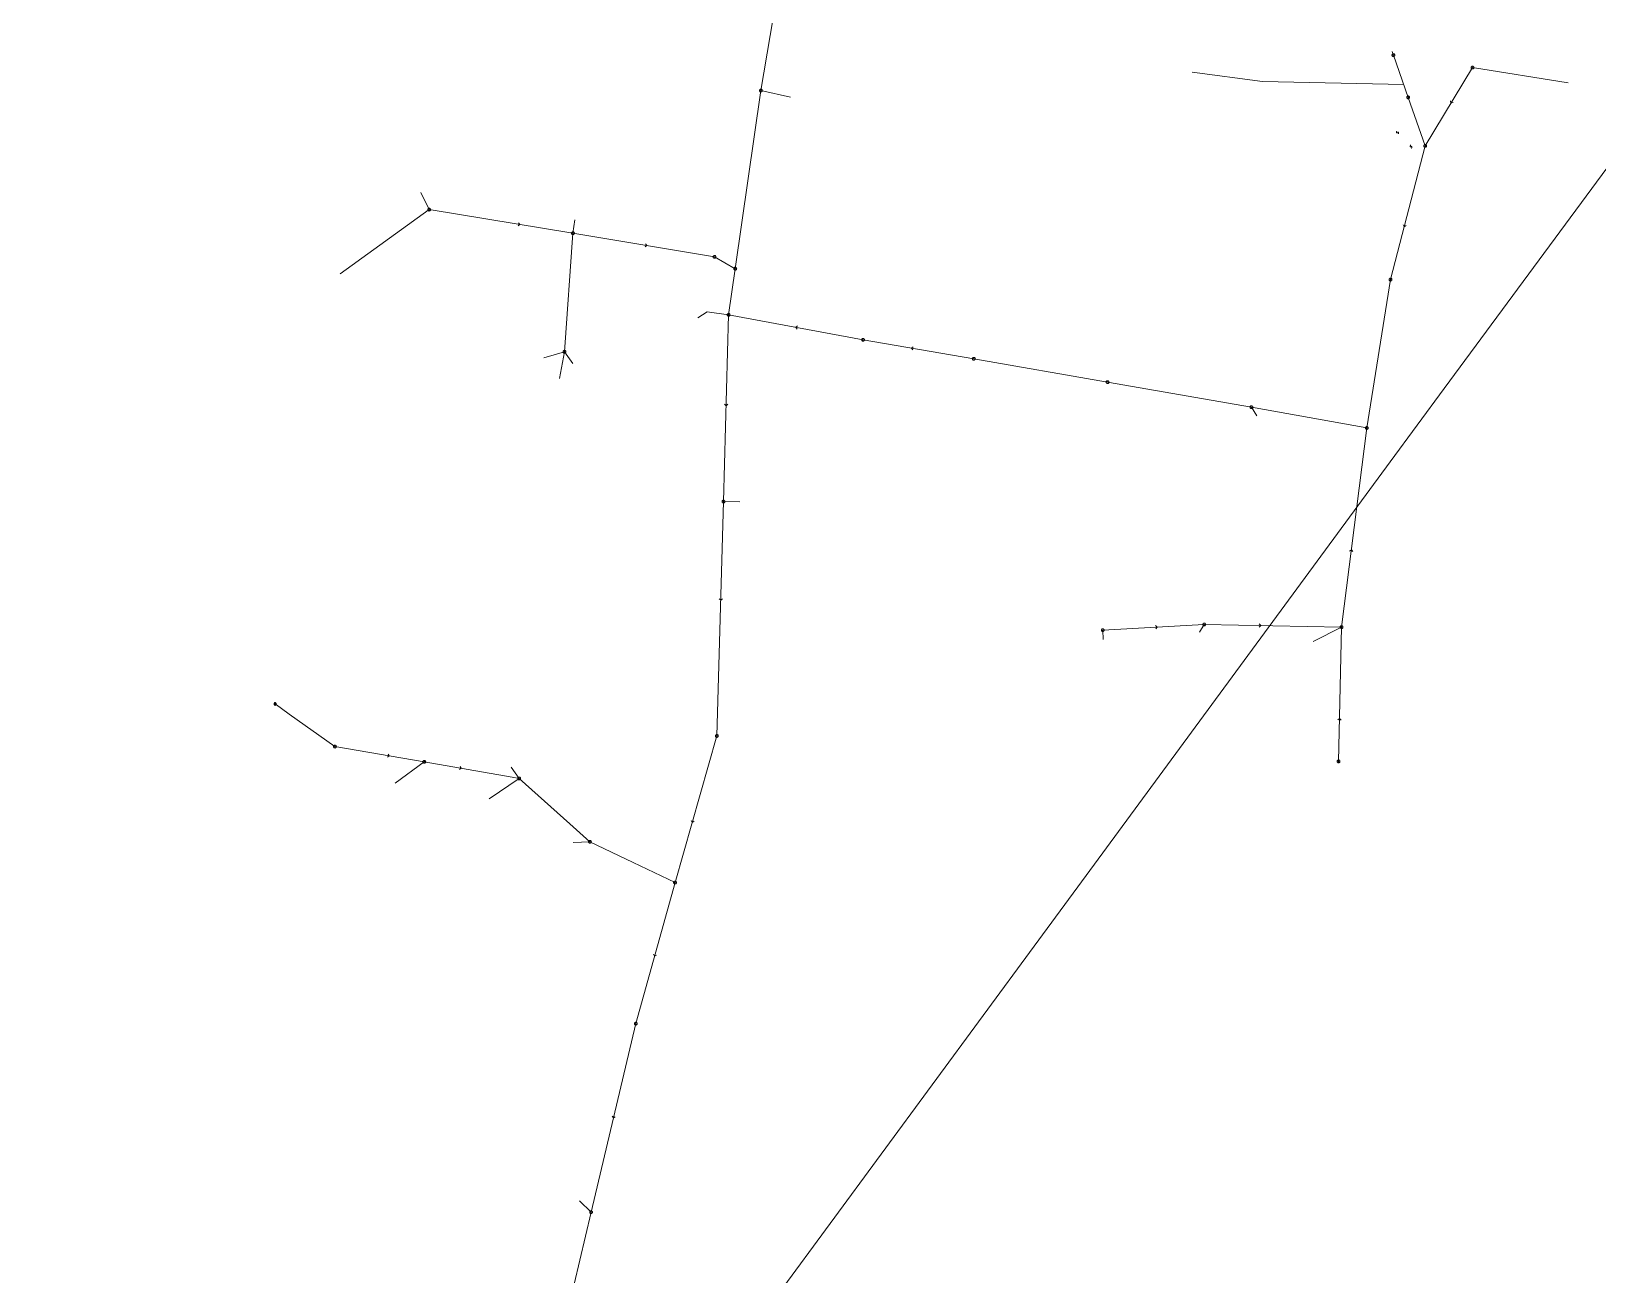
# Model space of a CAD drawing. Header units: metres. Extents: x 25504150 to 25508618, y 6694193 to 6702753.
# Drawn here: x 25505583 to 25506100, y 6696881 to 6697291 of the extents above; entities that cross this region are included whole.
import ezdxf

# ---------------------------------------------------------------- set-up
doc = ezdxf.new("R2010")
doc.units = ezdxf.units.M
for name, pattern in [('Sewer_node', [0]), ('Viemariputket', [0]), ('Viemarivarusteet', [0])]:
    doc.linetypes.add(name, pattern=pattern)
for name, color, linetype, lineweight in [('Sewer_node', 7, 'Sewer_node', 0), ('Viemariputket', 7, 'Viemariputket', 0), ('Viemarivarusteet', 7, 'Viemarivarusteet', 0)]:
    doc.layers.add(name, color=color, linetype=linetype, lineweight=lineweight)

msp = doc.modelspace()

# ---------------------------------------------------------------- linework, layer by layer
at = {"layer": 'Sewer_node', "color": 46, "linetype": 'Continuous', "true_color": 0x7f5f00, "flags": 128}
for points, elevation in [([(25506032.87, 6697282.86), (25506032.86, 6697282.93), (25506032.85, 6697283), (25506032.82, 6697283.07), (25506032.78, 6697283.13), (25506032.74, 6697283.19), (25506032.68, 6697283.23), (25506032.62, 6697283.27), (25506032.55, 6697283.3), (25506032.48, 6697283.31), (25506032.41, 6697283.32), (25506032.34, 6697283.31), (25506032.27, 6697283.3), (25506032.2, 6697283.27), (25506032.14, 6697283.23), (25506032.08, 6697283.19), (25506032.04, 6697283.13), (25506032, 6697283.07), (25506031.97, 6697283), (25506031.96, 6697282.93), (25506031.95, 6697282.86), (25506031.96, 6697282.79), (25506031.97, 6697282.72), (25506032, 6697282.65), (25506032.04, 6697282.59), (25506032.08, 6697282.53), (25506032.14, 6697282.49), (25506032.2, 6697282.45), (25506032.27, 6697282.42), (25506032.34, 6697282.41), (25506032.41, 6697282.4), (25506032.48, 6697282.41), (25506032.55, 6697282.42), (25506032.62, 6697282.45), (25506032.68, 6697282.49), (25506032.74, 6697282.53), (25506032.78, 6697282.59), (25506032.82, 6697282.65), (25506032.85, 6697282.72), (25506032.86, 6697282.79)], 41.18), ([(25505824.27, 6697271.16), (25505824.26, 6697271.23), (25505824.25, 6697271.3), (25505824.22, 6697271.37), (25505824.18, 6697271.43), (25505824.14, 6697271.49), (25505824.08, 6697271.53), (25505824.02, 6697271.57), (25505823.95, 6697271.6), (25505823.88, 6697271.61), (25505823.81, 6697271.62), (25505823.74, 6697271.61), (25505823.67, 6697271.6), (25505823.6, 6697271.57), (25505823.54, 6697271.53), (25505823.48, 6697271.49), (25505823.44, 6697271.43), (25505823.4, 6697271.37), (25505823.37, 6697271.3), (25505823.36, 6697271.23), (25505823.35, 6697271.16), (25505823.36, 6697271.09), (25505823.37, 6697271.02), (25505823.4, 6697270.95), (25505823.44, 6697270.89), (25505823.48, 6697270.83), (25505823.54, 6697270.79), (25505823.6, 6697270.75), (25505823.67, 6697270.72), (25505823.74, 6697270.71), (25505823.81, 6697270.7), (25505823.88, 6697270.71), (25505823.95, 6697270.72), (25505824.02, 6697270.75), (25505824.08, 6697270.79), (25505824.14, 6697270.83), (25505824.18, 6697270.89), (25505824.22, 6697270.95), (25505824.25, 6697271.02), (25505824.26, 6697271.09)], 37.37), ([(25506043.37, 6697252.92), (25506043.36, 6697252.99), (25506043.35, 6697253.06), (25506043.32, 6697253.13), (25506043.28, 6697253.19), (25506043.24, 6697253.25), (25506043.18, 6697253.29), (25506043.12, 6697253.33), (25506043.05, 6697253.36), (25506042.98, 6697253.37), (25506042.91, 6697253.38), (25506042.84, 6697253.37), (25506042.77, 6697253.36), (25506042.7, 6697253.33), (25506042.64, 6697253.29), (25506042.58, 6697253.25), (25506042.54, 6697253.19), (25506042.5, 6697253.13), (25506042.47, 6697253.06), (25506042.46, 6697252.99), (25506042.45, 6697252.92), (25506042.46, 6697252.85), (25506042.47, 6697252.78), (25506042.5, 6697252.71), (25506042.54, 6697252.65), (25506042.58, 6697252.59), (25506042.64, 6697252.55), (25506042.7, 6697252.51), (25506042.77, 6697252.48), (25506042.84, 6697252.47), (25506042.91, 6697252.46), (25506042.98, 6697252.47), (25506043.05, 6697252.48), (25506043.12, 6697252.51), (25506043.18, 6697252.55), (25506043.24, 6697252.59), (25506043.28, 6697252.65), (25506043.32, 6697252.71), (25506043.35, 6697252.78), (25506043.36, 6697252.85)], 41.04), ([(25505714.84, 6697231.89), (25505714.83, 6697231.96), (25505714.82, 6697232.03), (25505714.79, 6697232.1), (25505714.75, 6697232.16), (25505714.71, 6697232.22), (25505714.65, 6697232.26), (25505714.59, 6697232.3), (25505714.52, 6697232.33), (25505714.45, 6697232.34), (25505714.38, 6697232.35), (25505714.31, 6697232.34), (25505714.24, 6697232.33), (25505714.17, 6697232.3), (25505714.11, 6697232.26), (25505714.05, 6697232.22), (25505714.01, 6697232.16), (25505713.97, 6697232.1), (25505713.94, 6697232.03), (25505713.93, 6697231.96), (25505713.92, 6697231.89), (25505713.93, 6697231.82), (25505713.94, 6697231.75), (25505713.97, 6697231.68), (25505714.01, 6697231.62), (25505714.05, 6697231.56), (25505714.11, 6697231.52), (25505714.17, 6697231.48), (25505714.24, 6697231.45), (25505714.31, 6697231.44), (25505714.38, 6697231.43), (25505714.45, 6697231.44), (25505714.52, 6697231.45), (25505714.59, 6697231.48), (25505714.65, 6697231.52), (25505714.71, 6697231.56), (25505714.75, 6697231.62), (25505714.79, 6697231.68), (25505714.82, 6697231.75), (25505714.83, 6697231.82)], 37.36), ([(25505762.27, 6697224.1), (25505762.26, 6697224.17), (25505762.25, 6697224.25), (25505762.22, 6697224.31), (25505762.18, 6697224.38), (25505762.13, 6697224.43), (25505762.08, 6697224.48), (25505762.01, 6697224.52), (25505761.95, 6697224.55), (25505761.87, 6697224.56), (25505761.8, 6697224.57), (25505761.73, 6697224.56), (25505761.65, 6697224.55), (25505761.59, 6697224.52), (25505761.52, 6697224.48), (25505761.47, 6697224.43), (25505761.42, 6697224.38), (25505761.38, 6697224.31), (25505761.35, 6697224.25), (25505761.34, 6697224.17), (25505761.33, 6697224.1), (25505761.34, 6697224.03), (25505761.35, 6697223.95), (25505761.38, 6697223.89), (25505761.42, 6697223.82), (25505761.47, 6697223.77), (25505761.52, 6697223.72), (25505761.59, 6697223.68), (25505761.65, 6697223.65), (25505761.73, 6697223.64), (25505761.8, 6697223.63), (25505761.87, 6697223.64), (25505761.95, 6697223.65), (25505762.01, 6697223.68), (25505762.08, 6697223.72), (25505762.13, 6697223.77), (25505762.18, 6697223.82), (25505762.22, 6697223.89), (25505762.25, 6697223.95), (25505762.26, 6697224.03)], 37.45), ([(25505808.96, 6697216.31), (25505808.95, 6697216.38), (25505808.94, 6697216.45), (25505808.91, 6697216.52), (25505808.87, 6697216.58), (25505808.83, 6697216.64), (25505808.77, 6697216.68), (25505808.71, 6697216.72), (25505808.64, 6697216.75), (25505808.57, 6697216.76), (25505808.5, 6697216.77), (25505808.43, 6697216.76), (25505808.36, 6697216.75), (25505808.29, 6697216.72), (25505808.23, 6697216.68), (25505808.17, 6697216.64), (25505808.13, 6697216.58), (25505808.09, 6697216.52), (25505808.06, 6697216.45), (25505808.05, 6697216.38), (25505808.04, 6697216.31), (25505808.05, 6697216.24), (25505808.06, 6697216.17), (25505808.09, 6697216.1), (25505808.13, 6697216.04), (25505808.17, 6697215.98), (25505808.23, 6697215.94), (25505808.29, 6697215.9), (25505808.36, 6697215.87), (25505808.43, 6697215.86), (25505808.5, 6697215.85), (25505808.57, 6697215.86), (25505808.64, 6697215.87), (25505808.71, 6697215.9), (25505808.77, 6697215.94), (25505808.83, 6697215.98), (25505808.87, 6697216.04), (25505808.91, 6697216.1), (25505808.94, 6697216.17), (25505808.95, 6697216.24)], 36.95), ([(25505815.81, 6697212.41), (25505815.8, 6697212.48), (25505815.79, 6697212.56), (25505815.76, 6697212.62), (25505815.72, 6697212.69), (25505815.67, 6697212.74), (25505815.62, 6697212.79), (25505815.55, 6697212.83), (25505815.49, 6697212.86), (25505815.41, 6697212.87), (25505815.34, 6697212.88), (25505815.27, 6697212.87), (25505815.19, 6697212.86), (25505815.13, 6697212.83), (25505815.06, 6697212.79), (25505815.01, 6697212.74), (25505814.96, 6697212.69), (25505814.92, 6697212.62), (25505814.89, 6697212.56), (25505814.88, 6697212.48), (25505814.87, 6697212.41), (25505814.88, 6697212.34), (25505814.89, 6697212.26), (25505814.92, 6697212.2), (25505814.96, 6697212.13), (25505815.01, 6697212.08), (25505815.06, 6697212.03), (25505815.13, 6697211.99), (25505815.19, 6697211.96), (25505815.27, 6697211.95), (25505815.34, 6697211.94), (25505815.41, 6697211.95), (25505815.49, 6697211.96), (25505815.55, 6697211.99), (25505815.62, 6697212.03), (25505815.67, 6697212.08), (25505815.72, 6697212.13), (25505815.76, 6697212.2), (25505815.79, 6697212.26), (25505815.8, 6697212.34)], 34.42), ([(25505813.61, 6697197.18), (25505813.6, 6697197.25), (25505813.59, 6697197.32), (25505813.56, 6697197.39), (25505813.52, 6697197.45), (25505813.48, 6697197.51), (25505813.42, 6697197.55), (25505813.36, 6697197.59), (25505813.29, 6697197.62), (25505813.22, 6697197.63), (25505813.15, 6697197.64), (25505813.08, 6697197.63), (25505813.01, 6697197.62), (25505812.94, 6697197.59), (25505812.88, 6697197.55), (25505812.82, 6697197.51), (25505812.78, 6697197.45), (25505812.74, 6697197.39), (25505812.71, 6697197.32), (25505812.7, 6697197.25), (25505812.69, 6697197.18), (25505812.7, 6697197.11), (25505812.71, 6697197.04), (25505812.74, 6697196.97), (25505812.78, 6697196.91), (25505812.82, 6697196.85), (25505812.88, 6697196.81), (25505812.94, 6697196.77), (25505813.01, 6697196.74), (25505813.08, 6697196.73), (25505813.15, 6697196.72), (25505813.22, 6697196.73), (25505813.29, 6697196.74), (25505813.36, 6697196.77), (25505813.42, 6697196.81), (25505813.48, 6697196.85), (25505813.52, 6697196.91), (25505813.56, 6697196.97), (25505813.59, 6697197.04), (25505813.6, 6697197.11)], 36.46), ([(25505857.96, 6697188.93), (25505857.95, 6697189), (25505857.94, 6697189.07), (25505857.91, 6697189.14), (25505857.87, 6697189.2), (25505857.83, 6697189.26), (25505857.77, 6697189.3), (25505857.71, 6697189.34), (25505857.64, 6697189.37), (25505857.57, 6697189.38), (25505857.5, 6697189.39), (25505857.43, 6697189.38), (25505857.36, 6697189.37), (25505857.29, 6697189.34), (25505857.23, 6697189.3), (25505857.17, 6697189.26), (25505857.13, 6697189.2), (25505857.09, 6697189.14), (25505857.06, 6697189.07), (25505857.05, 6697189), (25505857.04, 6697188.93), (25505857.05, 6697188.86), (25505857.06, 6697188.79), (25505857.09, 6697188.72), (25505857.13, 6697188.66), (25505857.17, 6697188.6), (25505857.23, 6697188.56), (25505857.29, 6697188.52), (25505857.36, 6697188.49), (25505857.43, 6697188.48), (25505857.5, 6697188.47), (25505857.57, 6697188.48), (25505857.64, 6697188.49), (25505857.71, 6697188.52), (25505857.77, 6697188.56), (25505857.83, 6697188.6), (25505857.87, 6697188.66), (25505857.91, 6697188.72), (25505857.94, 6697188.79), (25505857.95, 6697188.86)], 36.17), ([(25505759.46, 6697185), (25505759.45, 6697185.07), (25505759.44, 6697185.14), (25505759.41, 6697185.21), (25505759.37, 6697185.27), (25505759.33, 6697185.33), (25505759.27, 6697185.37), (25505759.21, 6697185.41), (25505759.14, 6697185.44), (25505759.07, 6697185.45), (25505759, 6697185.46), (25505758.93, 6697185.45), (25505758.86, 6697185.44), (25505758.79, 6697185.41), (25505758.73, 6697185.37), (25505758.67, 6697185.33), (25505758.63, 6697185.27), (25505758.59, 6697185.21), (25505758.56, 6697185.14), (25505758.55, 6697185.07), (25505758.54, 6697185), (25505758.55, 6697184.93), (25505758.56, 6697184.86), (25505758.59, 6697184.79), (25505758.63, 6697184.73), (25505758.67, 6697184.67), (25505758.73, 6697184.63), (25505758.79, 6697184.59), (25505758.86, 6697184.56), (25505758.93, 6697184.55), (25505759, 6697184.54), (25505759.07, 6697184.55), (25505759.14, 6697184.56), (25505759.21, 6697184.59), (25505759.27, 6697184.63), (25505759.33, 6697184.67), (25505759.37, 6697184.73), (25505759.41, 6697184.79), (25505759.44, 6697184.86), (25505759.45, 6697184.93)], 37.19), ([(25505894.48, 6697182.68), (25505894.47, 6697182.75), (25505894.46, 6697182.83), (25505894.43, 6697182.89), (25505894.39, 6697182.96), (25505894.34, 6697183.01), (25505894.29, 6697183.06), (25505894.22, 6697183.1), (25505894.16, 6697183.13), (25505894.08, 6697183.14), (25505894.01, 6697183.15), (25505893.94, 6697183.14), (25505893.86, 6697183.13), (25505893.8, 6697183.1), (25505893.73, 6697183.06), (25505893.68, 6697183.01), (25505893.63, 6697182.96), (25505893.59, 6697182.89), (25505893.56, 6697182.83), (25505893.55, 6697182.75), (25505893.54, 6697182.68), (25505893.55, 6697182.61), (25505893.56, 6697182.53), (25505893.59, 6697182.47), (25505893.63, 6697182.4), (25505893.68, 6697182.35), (25505893.73, 6697182.3), (25505893.8, 6697182.26), (25505893.86, 6697182.23), (25505893.94, 6697182.22), (25505894.01, 6697182.21), (25505894.08, 6697182.22), (25505894.16, 6697182.23), (25505894.22, 6697182.26), (25505894.29, 6697182.3), (25505894.34, 6697182.35), (25505894.39, 6697182.4), (25505894.43, 6697182.47), (25505894.46, 6697182.53), (25505894.47, 6697182.61)], 37.11), ([(25505938.61, 6697174.99), (25505938.6, 6697175.06), (25505938.59, 6697175.14), (25505938.56, 6697175.2), (25505938.52, 6697175.27), (25505938.47, 6697175.32), (25505938.42, 6697175.37), (25505938.35, 6697175.41), (25505938.29, 6697175.44), (25505938.21, 6697175.45), (25505938.14, 6697175.46), (25505938.07, 6697175.45), (25505937.99, 6697175.44), (25505937.93, 6697175.41), (25505937.86, 6697175.37), (25505937.81, 6697175.32), (25505937.76, 6697175.27), (25505937.72, 6697175.2), (25505937.69, 6697175.14), (25505937.68, 6697175.06), (25505937.67, 6697174.99), (25505937.68, 6697174.92), (25505937.69, 6697174.84), (25505937.72, 6697174.78), (25505937.76, 6697174.71), (25505937.81, 6697174.66), (25505937.86, 6697174.61), (25505937.93, 6697174.57), (25505937.99, 6697174.54), (25505938.07, 6697174.53), (25505938.14, 6697174.52), (25505938.21, 6697174.53), (25505938.29, 6697174.54), (25505938.35, 6697174.57), (25505938.42, 6697174.61), (25505938.47, 6697174.66), (25505938.52, 6697174.71), (25505938.56, 6697174.78), (25505938.59, 6697174.84), (25505938.6, 6697174.92)], 38.24), ([(25505986.06, 6697166.71), (25505986.05, 6697166.78), (25505986.04, 6697166.85), (25505986.01, 6697166.92), (25505985.97, 6697166.98), (25505985.93, 6697167.04), (25505985.87, 6697167.08), (25505985.81, 6697167.12), (25505985.74, 6697167.15), (25505985.67, 6697167.16), (25505985.6, 6697167.17), (25505985.53, 6697167.16), (25505985.46, 6697167.15), (25505985.39, 6697167.12), (25505985.33, 6697167.08), (25505985.27, 6697167.04), (25505985.23, 6697166.98), (25505985.19, 6697166.92), (25505985.16, 6697166.85), (25505985.15, 6697166.78), (25505985.14, 6697166.71), (25505985.15, 6697166.64), (25505985.16, 6697166.57), (25505985.19, 6697166.5), (25505985.23, 6697166.44), (25505985.27, 6697166.38), (25505985.33, 6697166.34), (25505985.39, 6697166.3), (25505985.46, 6697166.27), (25505985.53, 6697166.26), (25505985.6, 6697166.25), (25505985.67, 6697166.26), (25505985.74, 6697166.27), (25505985.81, 6697166.3), (25505985.87, 6697166.34), (25505985.93, 6697166.38), (25505985.97, 6697166.44), (25505986.01, 6697166.5), (25505986.04, 6697166.57), (25505986.05, 6697166.64)], 39.14), ([(25506024.11, 6697159.86), (25506024.1, 6697159.93), (25506024.09, 6697160), (25506024.06, 6697160.07), (25506024.02, 6697160.13), (25506023.98, 6697160.19), (25506023.92, 6697160.23), (25506023.86, 6697160.27), (25506023.79, 6697160.3), (25506023.72, 6697160.31), (25506023.65, 6697160.32), (25506023.58, 6697160.31), (25506023.51, 6697160.3), (25506023.44, 6697160.27), (25506023.38, 6697160.23), (25506023.32, 6697160.19), (25506023.28, 6697160.13), (25506023.24, 6697160.07), (25506023.21, 6697160), (25506023.2, 6697159.93), (25506023.19, 6697159.86), (25506023.2, 6697159.79), (25506023.21, 6697159.72), (25506023.24, 6697159.65), (25506023.28, 6697159.59), (25506023.32, 6697159.53), (25506023.38, 6697159.49), (25506023.44, 6697159.45), (25506023.51, 6697159.42), (25506023.58, 6697159.41), (25506023.65, 6697159.4), (25506023.72, 6697159.41), (25506023.79, 6697159.42), (25506023.86, 6697159.45), (25506023.92, 6697159.49), (25506023.98, 6697159.53), (25506024.02, 6697159.59), (25506024.06, 6697159.65), (25506024.09, 6697159.72), (25506024.1, 6697159.79)], 40.85), ([(25505811.9, 6697135.58), (25505811.89, 6697135.65), (25505811.88, 6697135.72), (25505811.85, 6697135.79), (25505811.81, 6697135.85), (25505811.77, 6697135.91), (25505811.71, 6697135.95), (25505811.65, 6697135.99), (25505811.58, 6697136.02), (25505811.51, 6697136.03), (25505811.44, 6697136.04), (25505811.37, 6697136.03), (25505811.3, 6697136.02), (25505811.23, 6697135.99), (25505811.17, 6697135.95), (25505811.11, 6697135.91), (25505811.07, 6697135.85), (25505811.03, 6697135.79), (25505811, 6697135.72), (25505810.99, 6697135.65), (25505810.98, 6697135.58), (25505810.99, 6697135.51), (25505811, 6697135.44), (25505811.03, 6697135.37), (25505811.07, 6697135.31), (25505811.11, 6697135.25), (25505811.17, 6697135.21), (25505811.23, 6697135.17), (25505811.3, 6697135.14), (25505811.37, 6697135.13), (25505811.44, 6697135.12), (25505811.51, 6697135.13), (25505811.58, 6697135.14), (25505811.65, 6697135.17), (25505811.71, 6697135.21), (25505811.77, 6697135.25), (25505811.81, 6697135.31), (25505811.85, 6697135.37), (25505811.88, 6697135.44), (25505811.89, 6697135.51)], 35.7), ([(25505937.03, 6697093.17), (25505937.02, 6697093.24), (25505937.01, 6697093.31), (25505936.98, 6697093.38), (25505936.94, 6697093.44), (25505936.9, 6697093.5), (25505936.84, 6697093.54), (25505936.78, 6697093.58), (25505936.71, 6697093.61), (25505936.64, 6697093.62), (25505936.57, 6697093.63), (25505936.5, 6697093.62), (25505936.43, 6697093.61), (25505936.36, 6697093.58), (25505936.3, 6697093.54), (25505936.24, 6697093.5), (25505936.2, 6697093.44), (25505936.16, 6697093.38), (25505936.13, 6697093.31), (25505936.12, 6697093.24), (25505936.11, 6697093.17), (25505936.12, 6697093.1), (25505936.13, 6697093.03), (25505936.16, 6697092.96), (25505936.2, 6697092.9), (25505936.24, 6697092.84), (25505936.3, 6697092.8), (25505936.36, 6697092.76), (25505936.43, 6697092.73), (25505936.5, 6697092.72), (25505936.57, 6697092.71), (25505936.64, 6697092.72), (25505936.71, 6697092.73), (25505936.78, 6697092.76), (25505936.84, 6697092.8), (25505936.9, 6697092.84), (25505936.94, 6697092.9), (25505936.98, 6697092.96), (25505937.01, 6697093.03), (25505937.02, 6697093.1)], 42), ([(25505970.48, 6697095.04), (25505970.47, 6697095.11), (25505970.46, 6697095.18), (25505970.43, 6697095.25), (25505970.39, 6697095.31), (25505970.35, 6697095.37), (25505970.29, 6697095.41), (25505970.23, 6697095.45), (25505970.16, 6697095.48), (25505970.09, 6697095.49), (25505970.02, 6697095.5), (25505969.95, 6697095.49), (25505969.88, 6697095.48), (25505969.81, 6697095.45), (25505969.75, 6697095.41), (25505969.69, 6697095.37), (25505969.65, 6697095.31), (25505969.61, 6697095.25), (25505969.58, 6697095.18), (25505969.57, 6697095.11), (25505969.56, 6697095.04), (25505969.57, 6697094.97), (25505969.58, 6697094.9), (25505969.61, 6697094.83), (25505969.65, 6697094.77), (25505969.69, 6697094.71), (25505969.75, 6697094.67), (25505969.81, 6697094.63), (25505969.88, 6697094.6), (25505969.95, 6697094.59), (25505970.02, 6697094.58), (25505970.09, 6697094.59), (25505970.16, 6697094.6), (25505970.23, 6697094.63), (25505970.29, 6697094.67), (25505970.35, 6697094.71), (25505970.39, 6697094.77), (25505970.43, 6697094.83), (25505970.46, 6697094.9), (25505970.47, 6697094.97)], 41.54), ([(25506015.78, 6697094.18), (25506015.77, 6697094.25), (25506015.76, 6697094.32), (25506015.73, 6697094.39), (25506015.69, 6697094.45), (25506015.65, 6697094.51), (25506015.59, 6697094.55), (25506015.53, 6697094.59), (25506015.46, 6697094.62), (25506015.39, 6697094.63), (25506015.32, 6697094.64), (25506015.25, 6697094.63), (25506015.18, 6697094.62), (25506015.11, 6697094.59), (25506015.05, 6697094.55), (25506014.99, 6697094.51), (25506014.95, 6697094.45), (25506014.91, 6697094.39), (25506014.88, 6697094.32), (25506014.87, 6697094.25), (25506014.86, 6697094.18), (25506014.87, 6697094.11), (25506014.88, 6697094.04), (25506014.91, 6697093.97), (25506014.95, 6697093.91), (25506014.99, 6697093.85), (25506015.05, 6697093.81), (25506015.11, 6697093.77), (25506015.18, 6697093.74), (25506015.25, 6697093.73), (25506015.32, 6697093.72), (25506015.39, 6697093.73), (25506015.46, 6697093.74), (25506015.53, 6697093.77), (25506015.59, 6697093.81), (25506015.65, 6697093.85), (25506015.69, 6697093.91), (25506015.73, 6697093.97), (25506015.76, 6697094.04), (25506015.77, 6697094.11)], 41.9), ([(25505683.76, 6697054.76), (25505683.75, 6697054.83), (25505683.74, 6697054.9), (25505683.71, 6697054.97), (25505683.67, 6697055.03), (25505683.63, 6697055.09), (25505683.57, 6697055.13), (25505683.51, 6697055.17), (25505683.44, 6697055.2), (25505683.37, 6697055.21), (25505683.3, 6697055.22), (25505683.23, 6697055.21), (25505683.16, 6697055.2), (25505683.09, 6697055.17), (25505683.03, 6697055.13), (25505682.97, 6697055.09), (25505682.93, 6697055.03), (25505682.89, 6697054.97), (25505682.86, 6697054.9), (25505682.85, 6697054.83), (25505682.84, 6697054.76), (25505682.85, 6697054.69), (25505682.86, 6697054.62), (25505682.89, 6697054.55), (25505682.93, 6697054.49), (25505682.97, 6697054.43), (25505683.03, 6697054.39), (25505683.09, 6697054.35), (25505683.16, 6697054.32), (25505683.23, 6697054.31), (25505683.3, 6697054.3), (25505683.37, 6697054.31), (25505683.44, 6697054.32), (25505683.51, 6697054.35), (25505683.57, 6697054.39), (25505683.63, 6697054.43), (25505683.67, 6697054.49), (25505683.71, 6697054.55), (25505683.74, 6697054.62), (25505683.75, 6697054.69)], 100), ([(25505809.74, 6697058.27), (25505809.73, 6697058.34), (25505809.72, 6697058.41), (25505809.69, 6697058.48), (25505809.65, 6697058.54), (25505809.61, 6697058.6), (25505809.55, 6697058.64), (25505809.49, 6697058.68), (25505809.42, 6697058.71), (25505809.35, 6697058.72), (25505809.28, 6697058.73), (25505809.21, 6697058.72), (25505809.14, 6697058.71), (25505809.07, 6697058.68), (25505809.01, 6697058.64), (25505808.95, 6697058.6), (25505808.91, 6697058.54), (25505808.87, 6697058.48), (25505808.84, 6697058.41), (25505808.83, 6697058.34), (25505808.82, 6697058.27), (25505808.83, 6697058.2), (25505808.84, 6697058.13), (25505808.87, 6697058.06), (25505808.91, 6697058), (25505808.95, 6697057.94), (25505809.01, 6697057.9), (25505809.07, 6697057.86), (25505809.14, 6697057.83), (25505809.21, 6697057.82), (25505809.28, 6697057.81), (25505809.35, 6697057.82), (25505809.42, 6697057.83), (25505809.49, 6697057.86), (25505809.55, 6697057.9), (25505809.61, 6697057.94), (25505809.65, 6697058), (25505809.69, 6697058.06), (25505809.72, 6697058.13), (25505809.73, 6697058.2)], 36.07), ([(25505713.23, 6697049.75), (25505713.22, 6697049.82), (25505713.21, 6697049.89), (25505713.18, 6697049.96), (25505713.14, 6697050.02), (25505713.1, 6697050.08), (25505713.04, 6697050.12), (25505712.98, 6697050.16), (25505712.91, 6697050.19), (25505712.84, 6697050.2), (25505712.77, 6697050.21), (25505712.7, 6697050.2), (25505712.63, 6697050.19), (25505712.56, 6697050.16), (25505712.5, 6697050.12), (25505712.44, 6697050.08), (25505712.4, 6697050.02), (25505712.36, 6697049.96), (25505712.33, 6697049.89), (25505712.32, 6697049.82), (25505712.31, 6697049.75), (25505712.32, 6697049.68), (25505712.33, 6697049.61), (25505712.36, 6697049.54), (25505712.4, 6697049.48), (25505712.44, 6697049.42), (25505712.5, 6697049.38), (25505712.56, 6697049.34), (25505712.63, 6697049.31), (25505712.7, 6697049.3), (25505712.77, 6697049.29), (25505712.84, 6697049.3), (25505712.91, 6697049.31), (25505712.98, 6697049.34), (25505713.04, 6697049.38), (25505713.1, 6697049.42), (25505713.14, 6697049.48), (25505713.18, 6697049.54), (25505713.21, 6697049.61), (25505713.22, 6697049.68)], 100), ([(25506014.8, 6697049.89), (25506014.79, 6697049.96), (25506014.78, 6697050.04), (25506014.75, 6697050.1), (25506014.71, 6697050.17), (25506014.66, 6697050.22), (25506014.61, 6697050.27), (25506014.54, 6697050.31), (25506014.48, 6697050.34), (25506014.4, 6697050.35), (25506014.33, 6697050.36), (25506014.26, 6697050.35), (25506014.18, 6697050.34), (25506014.12, 6697050.31), (25506014.05, 6697050.27), (25506014, 6697050.22), (25506013.95, 6697050.17), (25506013.91, 6697050.1), (25506013.88, 6697050.04), (25506013.87, 6697049.96), (25506013.86, 6697049.89), (25506013.87, 6697049.82), (25506013.88, 6697049.74), (25506013.91, 6697049.68), (25506013.95, 6697049.61), (25506014, 6697049.56), (25506014.05, 6697049.51), (25506014.12, 6697049.47), (25506014.18, 6697049.44), (25506014.26, 6697049.43), (25506014.33, 6697049.42), (25506014.4, 6697049.43), (25506014.48, 6697049.44), (25506014.54, 6697049.47), (25506014.61, 6697049.51), (25506014.66, 6697049.56), (25506014.71, 6697049.61), (25506014.75, 6697049.68), (25506014.78, 6697049.74), (25506014.79, 6697049.82)], 42.32), ([(25505744.53, 6697044.26), (25505744.52, 6697044.33), (25505744.51, 6697044.41), (25505744.48, 6697044.47), (25505744.44, 6697044.54), (25505744.39, 6697044.59), (25505744.34, 6697044.64), (25505744.27, 6697044.68), (25505744.21, 6697044.71), (25505744.13, 6697044.72), (25505744.06, 6697044.73), (25505743.99, 6697044.72), (25505743.91, 6697044.71), (25505743.85, 6697044.68), (25505743.78, 6697044.64), (25505743.73, 6697044.59), (25505743.68, 6697044.54), (25505743.64, 6697044.47), (25505743.61, 6697044.41), (25505743.6, 6697044.33), (25505743.59, 6697044.26), (25505743.6, 6697044.19), (25505743.61, 6697044.11), (25505743.64, 6697044.05), (25505743.68, 6697043.98), (25505743.73, 6697043.93), (25505743.78, 6697043.88), (25505743.85, 6697043.84), (25505743.91, 6697043.81), (25505743.99, 6697043.8), (25505744.06, 6697043.79), (25505744.13, 6697043.8), (25505744.21, 6697043.81), (25505744.27, 6697043.84), (25505744.34, 6697043.88), (25505744.39, 6697043.93), (25505744.44, 6697043.98), (25505744.48, 6697044.05), (25505744.51, 6697044.11), (25505744.52, 6697044.19)], 100), ([(25505767.87, 6697023.38), (25505767.86, 6697023.45), (25505767.85, 6697023.52), (25505767.82, 6697023.59), (25505767.78, 6697023.65), (25505767.74, 6697023.71), (25505767.68, 6697023.75), (25505767.62, 6697023.79), (25505767.55, 6697023.82), (25505767.48, 6697023.83), (25505767.41, 6697023.84), (25505767.34, 6697023.83), (25505767.27, 6697023.82), (25505767.2, 6697023.79), (25505767.14, 6697023.75), (25505767.08, 6697023.71), (25505767.04, 6697023.65), (25505767, 6697023.59), (25505766.97, 6697023.52), (25505766.96, 6697023.45), (25505766.95, 6697023.38), (25505766.96, 6697023.31), (25505766.97, 6697023.24), (25505767, 6697023.17), (25505767.04, 6697023.11), (25505767.08, 6697023.05), (25505767.14, 6697023.01), (25505767.2, 6697022.97), (25505767.27, 6697022.94), (25505767.34, 6697022.93), (25505767.41, 6697022.92), (25505767.48, 6697022.93), (25505767.55, 6697022.94), (25505767.62, 6697022.97), (25505767.68, 6697023.01), (25505767.74, 6697023.05), (25505767.78, 6697023.11), (25505767.82, 6697023.17), (25505767.85, 6697023.24), (25505767.86, 6697023.31)], 100), ([(25505795.93, 6697009.91), (25505795.92, 6697009.98), (25505795.91, 6697010.05), (25505795.88, 6697010.12), (25505795.84, 6697010.18), (25505795.8, 6697010.24), (25505795.74, 6697010.28), (25505795.68, 6697010.32), (25505795.61, 6697010.35), (25505795.54, 6697010.36), (25505795.47, 6697010.37), (25505795.4, 6697010.36), (25505795.33, 6697010.35), (25505795.26, 6697010.32), (25505795.2, 6697010.28), (25505795.14, 6697010.24), (25505795.1, 6697010.18), (25505795.06, 6697010.12), (25505795.03, 6697010.05), (25505795.02, 6697009.98), (25505795.01, 6697009.91), (25505795.02, 6697009.84), (25505795.03, 6697009.77), (25505795.06, 6697009.7), (25505795.1, 6697009.64), (25505795.14, 6697009.58), (25505795.2, 6697009.54), (25505795.26, 6697009.5), (25505795.33, 6697009.47), (25505795.4, 6697009.46), (25505795.47, 6697009.45), (25505795.54, 6697009.46), (25505795.61, 6697009.47), (25505795.68, 6697009.5), (25505795.74, 6697009.54), (25505795.8, 6697009.58), (25505795.84, 6697009.64), (25505795.88, 6697009.7), (25505795.91, 6697009.77), (25505795.92, 6697009.84)], 37.27), ([(25505782.99, 6696963.39), (25505782.98, 6696963.46), (25505782.97, 6696963.53), (25505782.94, 6696963.6), (25505782.9, 6696963.66), (25505782.86, 6696963.72), (25505782.8, 6696963.76), (25505782.74, 6696963.8), (25505782.67, 6696963.83), (25505782.6, 6696963.84), (25505782.53, 6696963.85), (25505782.46, 6696963.84), (25505782.39, 6696963.83), (25505782.32, 6696963.8), (25505782.26, 6696963.76), (25505782.2, 6696963.72), (25505782.16, 6696963.66), (25505782.12, 6696963.6), (25505782.09, 6696963.53), (25505782.08, 6696963.46), (25505782.07, 6696963.39), (25505782.08, 6696963.32), (25505782.09, 6696963.25), (25505782.12, 6696963.18), (25505782.16, 6696963.12), (25505782.2, 6696963.06), (25505782.26, 6696963.02), (25505782.32, 6696962.98), (25505782.39, 6696962.95), (25505782.46, 6696962.94), (25505782.53, 6696962.93), (25505782.6, 6696962.94), (25505782.67, 6696962.95), (25505782.74, 6696962.98), (25505782.8, 6696963.02), (25505782.86, 6696963.06), (25505782.9, 6696963.12), (25505782.94, 6696963.18), (25505782.97, 6696963.25), (25505782.98, 6696963.32)], 37.35), ([(25505768.25, 6696901.2), (25505768.24, 6696901.27), (25505768.23, 6696901.34), (25505768.2, 6696901.41), (25505768.16, 6696901.47), (25505768.12, 6696901.53), (25505768.06, 6696901.57), (25505768, 6696901.61), (25505767.93, 6696901.64), (25505767.86, 6696901.65), (25505767.79, 6696901.66), (25505767.72, 6696901.65), (25505767.65, 6696901.64), (25505767.58, 6696901.61), (25505767.52, 6696901.57), (25505767.46, 6696901.53), (25505767.42, 6696901.47), (25505767.38, 6696901.41), (25505767.35, 6696901.34), (25505767.34, 6696901.27), (25505767.33, 6696901.2), (25505767.34, 6696901.13), (25505767.35, 6696901.06), (25505767.38, 6696900.99), (25505767.42, 6696900.93), (25505767.46, 6696900.87), (25505767.52, 6696900.83), (25505767.58, 6696900.79), (25505767.65, 6696900.76), (25505767.72, 6696900.75), (25505767.79, 6696900.74), (25505767.86, 6696900.75), (25505767.93, 6696900.76), (25505768, 6696900.79), (25505768.06, 6696900.83), (25505768.12, 6696900.87), (25505768.16, 6696900.93), (25505768.2, 6696900.99), (25505768.23, 6696901.06), (25505768.24, 6696901.13)], 38.39)]:
    msp.add_lwpolyline(points, close=True, dxfattribs=dict(at, elevation=elevation))
for points in [[(25506058.97, 6697278.74), (25506058.96, 6697278.81), (25506058.95, 6697278.88), (25506058.92, 6697278.95), (25506058.88, 6697279.01), (25506058.84, 6697279.07), (25506058.78, 6697279.11), (25506058.72, 6697279.15), (25506058.65, 6697279.18), (25506058.58, 6697279.19), (25506058.51, 6697279.2), (25506058.44, 6697279.19), (25506058.37, 6697279.18), (25506058.3, 6697279.15), (25506058.24, 6697279.11), (25506058.18, 6697279.07), (25506058.14, 6697279.01), (25506058.1, 6697278.95), (25506058.07, 6697278.88), (25506058.06, 6697278.81), (25506058.05, 6697278.74), (25506058.06, 6697278.67), (25506058.07, 6697278.6), (25506058.1, 6697278.53), (25506058.14, 6697278.47), (25506058.18, 6697278.41), (25506058.24, 6697278.37), (25506058.3, 6697278.33), (25506058.37, 6697278.3), (25506058.44, 6697278.29), (25506058.51, 6697278.28), (25506058.58, 6697278.29), (25506058.65, 6697278.3), (25506058.72, 6697278.33), (25506058.78, 6697278.37), (25506058.84, 6697278.41), (25506058.88, 6697278.47), (25506058.92, 6697278.53), (25506058.95, 6697278.6), (25506058.96, 6697278.67)], [(25506037.76, 6697268.92), (25506037.75, 6697268.99), (25506037.74, 6697269.06), (25506037.71, 6697269.13), (25506037.67, 6697269.19), (25506037.63, 6697269.25), (25506037.57, 6697269.29), (25506037.51, 6697269.33), (25506037.44, 6697269.36), (25506037.37, 6697269.37), (25506037.3, 6697269.38), (25506037.23, 6697269.37), (25506037.16, 6697269.36), (25506037.09, 6697269.33), (25506037.03, 6697269.29), (25506036.97, 6697269.25), (25506036.93, 6697269.19), (25506036.89, 6697269.13), (25506036.86, 6697269.06), (25506036.85, 6697268.99), (25506036.84, 6697268.92), (25506036.85, 6697268.85), (25506036.86, 6697268.78), (25506036.89, 6697268.71), (25506036.93, 6697268.65), (25506036.97, 6697268.59), (25506037.03, 6697268.55), (25506037.09, 6697268.51), (25506037.16, 6697268.48), (25506037.23, 6697268.47), (25506037.3, 6697268.46), (25506037.37, 6697268.47), (25506037.44, 6697268.48), (25506037.51, 6697268.51), (25506037.57, 6697268.55), (25506037.63, 6697268.59), (25506037.67, 6697268.65), (25506037.71, 6697268.71), (25506037.74, 6697268.78), (25506037.75, 6697268.85)], [(25506031.95, 6697208.79), (25506031.94, 6697208.86), (25506031.93, 6697208.93), (25506031.9, 6697209), (25506031.86, 6697209.06), (25506031.82, 6697209.12), (25506031.76, 6697209.16), (25506031.7, 6697209.2), (25506031.63, 6697209.23), (25506031.56, 6697209.24), (25506031.49, 6697209.25), (25506031.42, 6697209.24), (25506031.35, 6697209.23), (25506031.28, 6697209.2), (25506031.22, 6697209.16), (25506031.16, 6697209.12), (25506031.12, 6697209.06), (25506031.08, 6697209), (25506031.05, 6697208.93), (25506031.04, 6697208.86), (25506031.03, 6697208.79), (25506031.04, 6697208.72), (25506031.05, 6697208.65), (25506031.08, 6697208.58), (25506031.12, 6697208.52), (25506031.16, 6697208.46), (25506031.22, 6697208.42), (25506031.28, 6697208.38), (25506031.35, 6697208.35), (25506031.42, 6697208.34), (25506031.49, 6697208.33), (25506031.56, 6697208.34), (25506031.63, 6697208.35), (25506031.7, 6697208.38), (25506031.76, 6697208.42), (25506031.82, 6697208.46), (25506031.86, 6697208.52), (25506031.9, 6697208.58), (25506031.93, 6697208.65), (25506031.94, 6697208.72)]]:
    msp.add_lwpolyline(points, close=True, dxfattribs=at)
for points in [[(25506051.22, 6697267.72), (25506051.41, 6697266.99), (25506052.13, 6697267.18)], [(25506033.29, 6697257.62), (25506033.3, 6697257.64), (25506033.31, 6697257.64), (25506033.32, 6697257.65), (25506033.33, 6697257.65), (25506033.34, 6697257.66), (25506033.35, 6697257.66), (25506033.36, 6697257.66), (25506033.37, 6697257.66), (25506033.38, 6697257.66), (25506033.39, 6697257.66), (25506033.4, 6697257.66), (25506033.41, 6697257.66), (25506033.42, 6697257.65), (25506033.43, 6697257.65), (25506033.43, 6697257.64), (25506033.44, 6697257.63), (25506033.45, 6697257.63), (25506033.45, 6697257.62), (25506033.46, 6697257.61), (25506033.46, 6697257.6), (25506033.46, 6697257.59), (25506033.47, 6697257.58), (25506033.47, 6697257.57), (25506033.47, 6697257.56), (25506033.47, 6697257.55), (25506033.47, 6697257.53)], [(25506033.42, 6697257.41), (25506033.42, 6697257.38), (25506033.42, 6697257.36), (25506033.42, 6697257.34), (25506033.42, 6697257.32), (25506033.42, 6697257.31), (25506033.43, 6697257.29), (25506033.44, 6697257.28), (25506033.44, 6697257.26), (25506033.45, 6697257.25), (25506033.46, 6697257.24), (25506033.47, 6697257.23), (25506033.48, 6697257.22), (25506033.5, 6697257.21), (25506033.51, 6697257.2), (25506033.53, 6697257.2), (25506033.54, 6697257.19), (25506033.56, 6697257.19), (25506033.57, 6697257.19), (25506033.59, 6697257.19), (25506033.6, 6697257.19), (25506033.62, 6697257.2), (25506033.64, 6697257.2), (25506033.65, 6697257.21), (25506033.67, 6697257.22), (25506033.68, 6697257.23), (25506033.71, 6697257.25)], [(25506033.8, 6697257.38), (25506033.82, 6697257.41), (25506033.83, 6697257.42), (25506033.85, 6697257.43), (25506033.86, 6697257.44), (25506033.88, 6697257.45), (25506033.89, 6697257.45), (25506033.91, 6697257.46), (25506033.92, 6697257.46), (25506033.94, 6697257.46), (25506033.95, 6697257.46), (25506033.97, 6697257.46), (25506033.98, 6697257.46), (25506034, 6697257.45), (25506034.01, 6697257.45), (25506034.02, 6697257.44), (25506034.03, 6697257.43), (25506034.04, 6697257.42), (25506034.05, 6697257.4), (25506034.06, 6697257.39), (25506034.07, 6697257.38), (25506034.07, 6697257.36), (25506034.08, 6697257.35), (25506034.08, 6697257.33), (25506034.08, 6697257.31), (25506034.08, 6697257.29), (25506034.08, 6697257.26)], [(25506034.04, 6697257.14), (25506034.03, 6697257.12), (25506034.03, 6697257.11), (25506034.03, 6697257.09), (25506034.03, 6697257.08), (25506034.04, 6697257.07), (25506034.04, 6697257.06), (25506034.04, 6697257.06), (25506034.05, 6697257.05), (25506034.05, 6697257.04), (25506034.06, 6697257.03), (25506034.06, 6697257.03), (25506034.07, 6697257.02), (25506034.08, 6697257.02), (25506034.08, 6697257.01), (25506034.09, 6697257.01), (25506034.1, 6697257.01), (25506034.11, 6697257.01), (25506034.12, 6697257.01), (25506034.13, 6697257.01), (25506034.14, 6697257.01), (25506034.15, 6697257.01), (25506034.16, 6697257.02), (25506034.17, 6697257.02), (25506034.18, 6697257.03), (25506034.18, 6697257.03), (25506034.2, 6697257.05)], [(25506038, 6697252.89), (25506037.98, 6697252.86), (25506037.97, 6697252.84), (25506037.97, 6697252.83), (25506037.96, 6697252.81), (25506037.96, 6697252.79), (25506037.95, 6697252.78), (25506037.95, 6697252.76), (25506037.95, 6697252.75), (25506037.96, 6697252.73), (25506037.96, 6697252.72), (25506037.96, 6697252.7), (25506037.97, 6697252.69), (25506037.98, 6697252.67), (25506037.99, 6697252.66), (25506038, 6697252.65), (25506038.01, 6697252.64), (25506038.02, 6697252.63), (25506038.04, 6697252.62), (25506038.05, 6697252.62), (25506038.07, 6697252.61), (25506038.08, 6697252.61), (25506038.1, 6697252.61), (25506038.12, 6697252.61), (25506038.13, 6697252.61), (25506038.15, 6697252.61), (25506038.19, 6697252.62)], [(25506037.99, 6697253.14), (25506038.01, 6697253.15), (25506038.02, 6697253.15), (25506038.03, 6697253.15), (25506038.04, 6697253.14), (25506038.05, 6697253.14), (25506038.06, 6697253.14), (25506038.07, 6697253.14), (25506038.08, 6697253.13), (25506038.09, 6697253.12), (25506038.1, 6697253.12), (25506038.1, 6697253.11), (25506038.11, 6697253.1), (25506038.11, 6697253.1), (25506038.12, 6697253.09), (25506038.12, 6697253.08), (25506038.12, 6697253.07), (25506038.12, 6697253.06), (25506038.12, 6697253.05), (25506038.12, 6697253.04), (25506038.12, 6697253.03), (25506038.12, 6697253.02), (25506038.12, 6697253.01), (25506038.11, 6697253), (25506038.11, 6697252.99), (25506038.09, 6697252.97)], [(25506038.32, 6697252.69), (25506038.36, 6697252.7), (25506038.37, 6697252.71), (25506038.39, 6697252.71), (25506038.41, 6697252.71), (25506038.42, 6697252.71), (25506038.44, 6697252.71), (25506038.46, 6697252.71), (25506038.47, 6697252.7), (25506038.49, 6697252.7), (25506038.5, 6697252.69), (25506038.51, 6697252.68), (25506038.52, 6697252.67), (25506038.53, 6697252.66), (25506038.54, 6697252.65), (25506038.55, 6697252.64), (25506038.55, 6697252.63), (25506038.56, 6697252.61), (25506038.56, 6697252.6), (25506038.56, 6697252.58), (25506038.56, 6697252.57), (25506038.56, 6697252.55), (25506038.55, 6697252.53), (25506038.55, 6697252.52), (25506038.54, 6697252.5), (25506038.53, 6697252.48), (25506038.52, 6697252.45)], [(25506038.43, 6697252.36), (25506038.41, 6697252.35), (25506038.41, 6697252.34), (25506038.4, 6697252.33), (25506038.4, 6697252.32), (25506038.4, 6697252.31), (25506038.39, 6697252.3), (25506038.39, 6697252.29), (25506038.39, 6697252.28), (25506038.39, 6697252.27), (25506038.4, 6697252.26), (25506038.4, 6697252.25), (25506038.4, 6697252.25), (25506038.41, 6697252.24), (25506038.41, 6697252.23), (25506038.42, 6697252.23), (25506038.42, 6697252.22), (25506038.43, 6697252.21), (25506038.44, 6697252.21), (25506038.45, 6697252.21), (25506038.46, 6697252.21), (25506038.47, 6697252.2), (25506038.48, 6697252.2), (25506038.49, 6697252.2), (25506038.5, 6697252.2), (25506038.52, 6697252.21)], [(25505743.71, 6697226.51), (25505744.31, 6697226.97), (25505743.86, 6697227.56)], [(25506035.6, 6697226.85), (25506036, 6697226.21), (25506036.63, 6697226.6)], [(25505785.58, 6697219.57), (25505786.18, 6697220.02), (25505785.74, 6697220.62)], [(25505835.89, 6697193.53), (25505835.28, 6697193.09), (25505835.71, 6697192.48)], [(25505874.03, 6697186.68), (25505873.43, 6697186.24), (25505873.86, 6697185.64)], [(25505811.8, 6697167.72), (25505812.33, 6697167.19), (25505812.86, 6697167.7)], [(25506019.02, 6697119.07), (25506018.55, 6697119.65), (25506017.97, 6697119.18)], [(25505810.02, 6697103.56), (25505810.54, 6697103.02), (25505811.08, 6697103.54)], [(25505954.03, 6697093.6), (25505954.51, 6697094.17), (25505953.95, 6697094.66)], [(25505988.2, 6697094.14), (25505988.72, 6697094.68), (25505988.2, 6697095.21)], [(25506015.17, 6697063.54), (25506014.63, 6697064.07), (25506014.11, 6697063.55)], [(25505700.62, 6697051.27), (25505701.22, 6697051.71), (25505700.8, 6697052.32)], [(25505724.37, 6697047.16), (25505724.98, 6697047.6), (25505724.56, 6697048.2)], [(25505800.75, 6697030.4), (25505801.14, 6697029.75), (25505801.78, 6697030.12)], [(25505788.33, 6696986.28), (25505788.72, 6696985.63), (25505789.36, 6696986)], [(25505774.74, 6696932.89), (25505775.15, 6696932.26), (25505775.78, 6696932.67)]]:
    msp.add_lwpolyline(points, dxfattribs=at)
at = {"layer": 'Viemariputket', "color": 1, "linetype": 'Continuous', "lineweight": 15}
for p, q in [((25505823.81, 6697271.16), (25505833.78, 6697330.33)), ((25506032.41, 6697282.86, 38.86), (25506032, 6697284.01, 0.32)), ((25506037.3, 6697268.92), (25506032.41, 6697282.86, 38.86)), ((25506042.91, 6697252.92, 38.13), (25506058.51, 6697278.74, 38.28)), ((25506058.51, 6697278.74, 38.28), (25506090.04, 6697273.68, 20.22)), ((25505815.34, 6697212.41), (25505823.81, 6697271.16)), ((25505823.81, 6697271.16), (25505833.52, 6697268.98)), ((25506042.91, 6697252.92, 38.27), (25506037.3, 6697268.92)), ((25506031.49, 6697208.79), (25506042.91, 6697252.92)), ((25505714.38, 6697231.89, 35.05), (25505711.6, 6697237.49, 35.09)), ((25505714.38, 6697231.89, 35.05), (25505685, 6697210.74)), ((25505714.38, 6697231.89, 34.96), (25505761.8, 6697224.1, 34.59)), ((25505761.8, 6697224.1, 34.65), (25505762.44, 6697228.55, 34.72)), ((25505761.8, 6697224.1, 35.1), (25505759, 6697185, 35.78)), ((25505761.8, 6697224.1, 34.55), (25505808.5, 6697216.31, 34.43)), ((25505815.34, 6697212.41), (25505808.5, 6697216.31)), ((25505813.15, 6697197.18, 33.86), (25505815.34, 6697212.41, 33.86)), ((25506023.65, 6697159.86), (25506031.49, 6697208.79)), ((25505811.44, 6697135.58, 33.78), (25505813.15, 6697197.18, 33.82)), ((25505813.15, 6697197.18, 34.27), (25505857.5, 6697188.93, 34.72)), ((25505759, 6697185, 35.79), (25505752.2, 6697182.99, 37.55)), ((25505759, 6697185, 35.8), (25505757.33, 6697176.2, 37.55)), ((25505759, 6697185, 35.79), (25505761.78, 6697181.1, 37.55)), ((25505857.5, 6697188.93), (25505894.01, 6697182.68)), ((25505894.01, 6697182.68), (25505938.14, 6697174.99)), ((25505938.14, 6697174.99), (25505985.6, 6697166.71)), ((25505985.6, 6697166.71), (25506023.65, 6697159.86)), ((25505985.6, 6697166.71), (25505987.41, 6697163.87)), ((25506023.65, 6697159.86), (25506015.32, 6697094.18, 39.17)), ((25505809.28, 6697058.27, 33.73), (25505811.44, 6697135.58, 33.81)), ((25505811.44, 6697135.58, 33.78), (25505816.8, 6697135.46, 0.32)), ((25505970.02, 6697095.04, 39.9), (25505936.57, 6697093.17)), ((25505936.57, 6697093.17, 40.27), (25505936.71, 6697090.12, 40.29)), ((25505970.02, 6697095.04, 39.98), (25505968.47, 6697092.46, 39.9)), ((25506015.32, 6697094.18, 39.28), (25505970.02, 6697095.04, 39.88)), ((25506015.32, 6697094.18, 39.44), (25506005.94, 6697089.38, 39.59)), ((25506015.32, 6697094.18, 39.21), (25506014.33, 6697049.89, 40.19)), ((25505795.47, 6697009.91, 33.65), (25505809.28, 6697058.27, 33.73)), ((25505683.3, 6697054.76, 34.76), (25505712.77, 6697049.75, 34.57)), ((25505712.77, 6697049.75, 34.83), (25505703.13, 6697042.75, 34.76)), ((25506014.33, 6697049.89, 40.22), (25506013.74, 6697049.93)), ((25506014.33, 6697049.89, 40.19), (25506014.33, 6697049.29)), ((25505744.06, 6697044.26, 34.66), (25505741.39, 6697048.01, 34.76)), ((25505744.06, 6697044.26, 34.64), (25505734.19, 6697037.59, 34.76)), ((25505767.41, 6697023.38, 34.64), (25505761.82, 6697023.11, 34.76)), ((25505782.53, 6696963.39, 33.62), (25505795.47, 6697009.91, 33.64)), ((25505767.79, 6696901.2, 33.4), (25505782.53, 6696963.39, 33.61)), ((25505767.79, 6696901.2), (25505763.99, 6696904.98)), ((25505753.1, 6696839.03, 33.38), (25505767.79, 6696901.2, 33.38))]:
    msp.add_line(p, q, dxfattribs=at)
at = {"layer": 'Viemariputket', "color": 251, "linetype": 'Continuous', "lineweight": 15, "true_color": 0x595959, "flags": 128}
msp.add_lwpolyline([(25506035.81, 6697273.16), (25505989.22, 6697274.17), (25505966.02, 6697277.27)], dxfattribs=at)
at = {"layer": 'Viemariputket', "color": 1, "linetype": 'Continuous', "lineweight": 15}
for points in [[(25505057.06, 6696087.2, 2.22), (25505074.27, 6696103.87, 3.05), (25505107.8, 6696136.19, 0), (25505143.79, 6696170.88, 3.01), (25505143.79, 6696170.88, 4.53), (25505328.67, 6696349.63, 0), (25505364.65, 6696384.26, 0), (25505491.9, 6696506.67, 0), (25505521.5, 6696535.18, 0), (25505661.43, 6696669.92, 0), (25505679.3, 6696687.12, 0), (25505720.94, 6696727.26, 0), (25505726.74, 6696735.13, 0), (25505745.76, 6696760.22, 0), (25505780.85, 6696807.92, 0), (25505829.83, 6696874.58, 0), (25505913.91, 6696988.94, 0), (25505931.05, 6697012.24, 0), (25506031.4, 6697148.66, 0), (25506049.22, 6697172.9, 0), (25506184.72, 6697356.56, 6.26)], [(25505813.15, 6697197.18, 34.22), (25505806.12, 6697198.21, 0), (25505803, 6697196.15, 35.78)], [(25505663.56, 6697068.84, 34.88), (25505668.19, 6697065.5, 34.86), (25505683.3, 6697054.76, 34.76)], [(25505712.77, 6697049.75, 34.57), (25505741.75, 6697044.65, 34.42), (25505744.06, 6697044.26, 34.42)], [(25505744.06, 6697044.26, 34.42), (25505760.72, 6697029.33, 34.35), (25505767.41, 6697023.38, 34.35)], [(25505767.41, 6697023.38, 34.35), (25505781.64, 6697016.49, 34.23), (25505795.47, 6697009.91, 34.15)]]:
    msp.add_polyline3d(points, dxfattribs=at)
at = {"layer": 'Viemarivarusteet', "color": 2, "linetype": 'Continuous', "lineweight": 25, "elevation": 34.88, "flags": 128}
msp.add_lwpolyline([(25505663.92, 6697068.84), (25505663.92, 6697068.9), (25505663.9, 6697068.95), (25505663.88, 6697069), (25505663.85, 6697069.05), (25505663.81, 6697069.09), (25505663.77, 6697069.13), (25505663.72, 6697069.16), (25505663.67, 6697069.18), (25505663.62, 6697069.2), (25505663.56, 6697069.2), (25505663.5, 6697069.2), (25505663.45, 6697069.18), (25505663.4, 6697069.16), (25505663.35, 6697069.13), (25505663.31, 6697069.09), (25505663.27, 6697069.05), (25505663.24, 6697069), (25505663.22, 6697068.95), (25505663.2, 6697068.9), (25505663.2, 6697068.84), (25505663.2, 6697068.78), (25505663.22, 6697068.73), (25505663.24, 6697068.68), (25505663.27, 6697068.63), (25505663.31, 6697068.59), (25505663.35, 6697068.55), (25505663.4, 6697068.52), (25505663.45, 6697068.5), (25505663.5, 6697068.48), (25505663.56, 6697068.48), (25505663.62, 6697068.48), (25505663.67, 6697068.5), (25505663.72, 6697068.52), (25505663.77, 6697068.55), (25505663.81, 6697068.59), (25505663.85, 6697068.63), (25505663.88, 6697068.68), (25505663.9, 6697068.73), (25505663.92, 6697068.78)], close=True, dxfattribs=at)
at = {"layer": 'Viemarivarusteet', "color": 1}
for p in [(25506032.41, 6697282.86, 41.18), (25506058.51, 6697278.74), (25505823.81, 6697271.16, 37.37), (25506037.3, 6697268.92), (25506042.91, 6697252.92, 41.04), (25505714.38, 6697231.89, 37.36), (25505761.8, 6697224.1, 37.45), (25505808.5, 6697216.31, 36.95), (25505815.34, 6697212.41, 34.42), (25506031.49, 6697208.79), (25505813.15, 6697197.18, 36.46), (25505759, 6697185, 37.19), (25505857.5, 6697188.93, 36.17), (25505894.01, 6697182.68, 37.11), (25505938.14, 6697174.99, 38.24), (25505985.6, 6697166.71, 39.14), (25506023.65, 6697159.86, 40.85), (25505811.44, 6697135.58, 35.7), (25505936.57, 6697093.17, 42), (25505970.02, 6697095.04, 41.54), (25506015.32, 6697094.18, 41.9), (25505663.56, 6697068.84, 34.88), (25505809.28, 6697058.27, 36.07), (25505683.3, 6697054.76, 100), (25505712.77, 6697049.75, 100), (25506014.33, 6697049.89, 42.32), (25505744.06, 6697044.26, 100), (25505767.41, 6697023.38, 100), (25505795.47, 6697009.91, 37.27), (25505782.53, 6696963.39, 37.35), (25505767.79, 6696901.2, 38.39)]:
    msp.add_point(p, dxfattribs=at)

doc.saveas('drawing.dxf')
